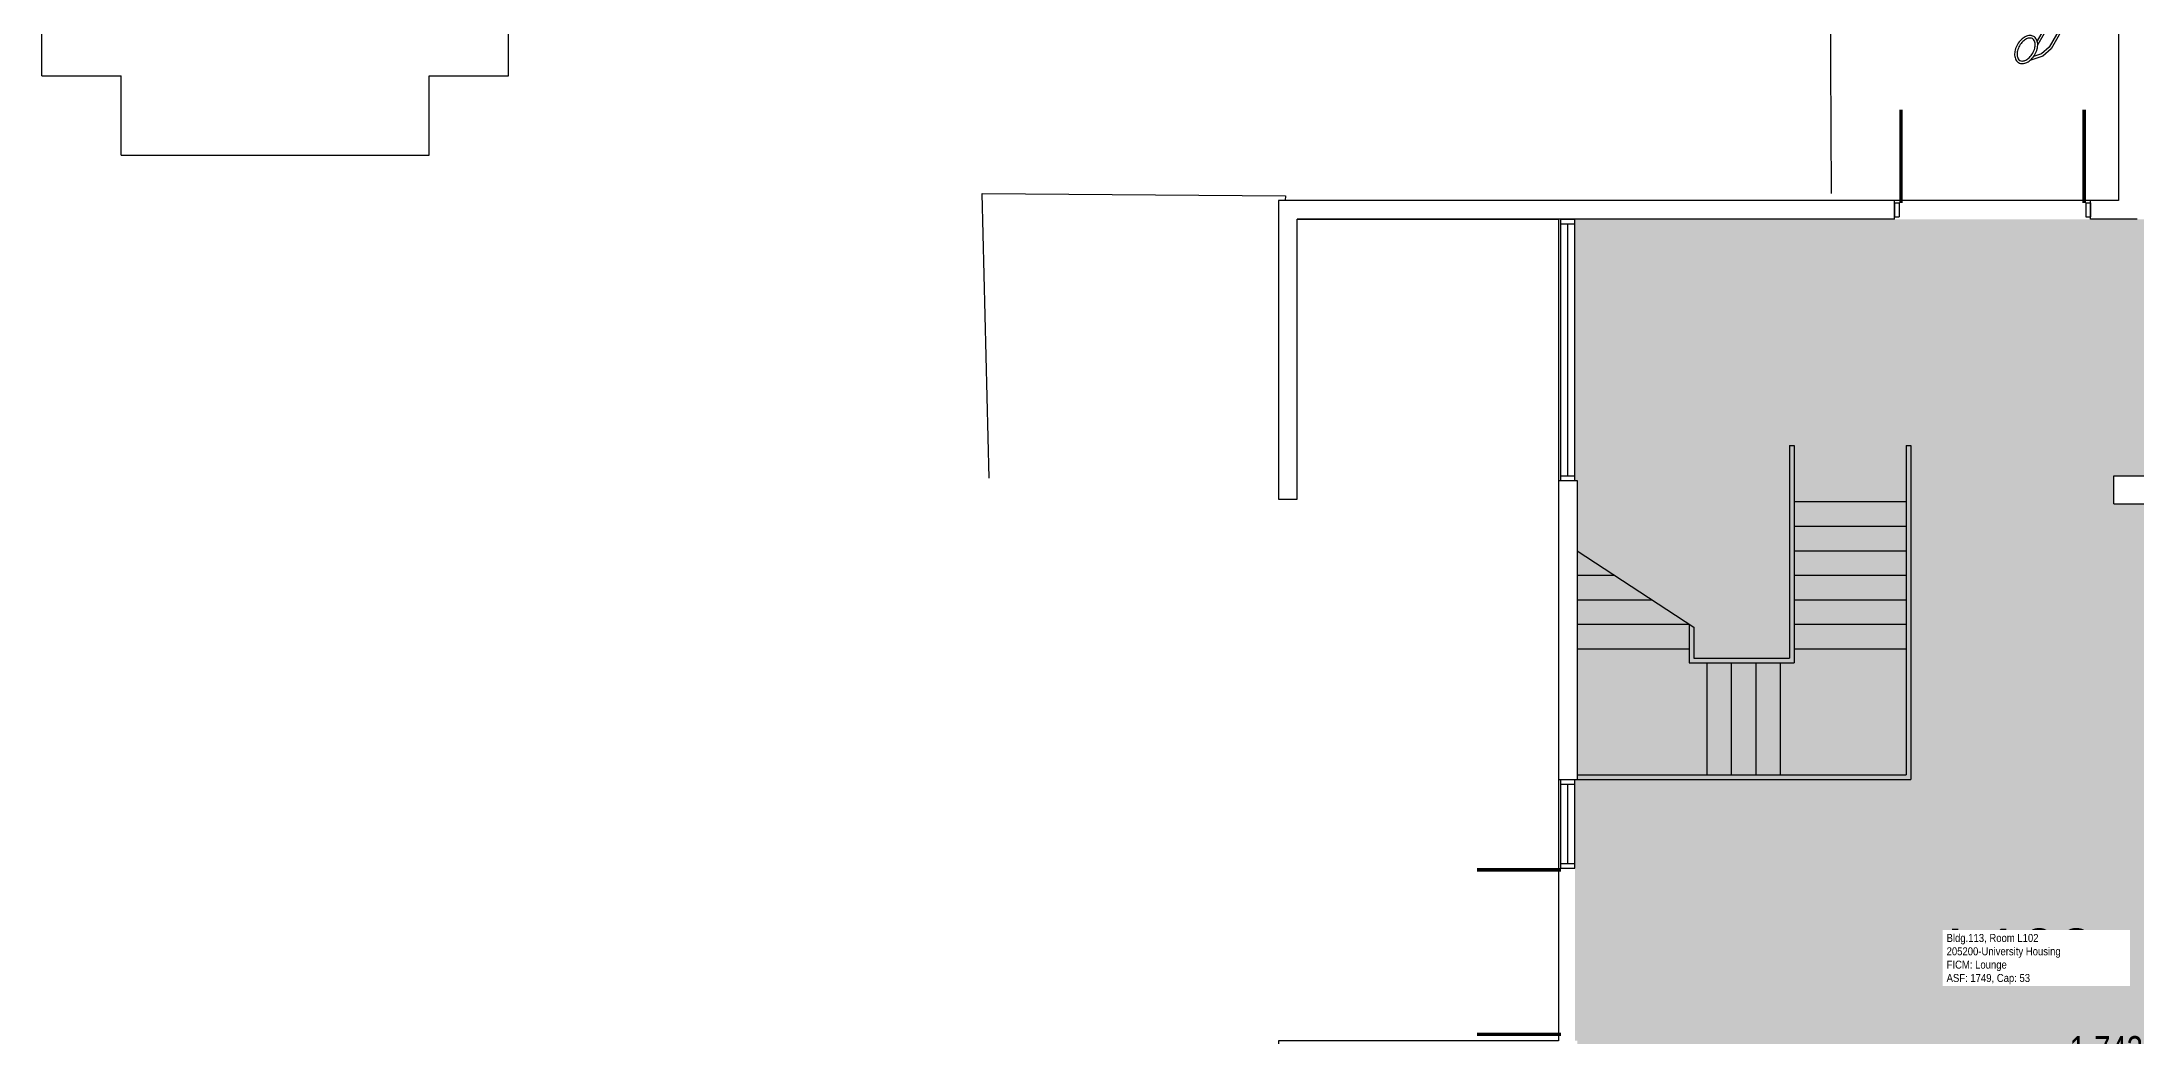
# Model space of a CAD drawing. Header units: inches. Extents: x -534 to 3268, y -1228 to 4808.
# Drawn here: x -534 to 363, y 1446 to 1872 of the extents above; entities that cross this region are included whole.
import ezdxf
from ezdxf.enums import TextEntityAlignment as Align

# ---------------------------------------------------------------- set-up
doc = ezdxf.new("R2010")
doc.units = ezdxf.units.IN
doc.header["$LTSCALE"] = 10
doc.header["$MEASUREMENT"] = 0
doc.layers.get('0').update_dxf_attribs({"linetype": 'CONTINUOUS'})
for name, color, linetype in [('A-DOOR', 2, 'CONTINUOUS'), ('A-FLOR', 3, 'CONTINUOUS'), ('A-FP', 16, 'CONTINUOUS'), ('A-GLAZ', 1, 'CONTINUOUS'), ('A-IDEN-ICON', 4, 'CONTINUOUS'), ('A-IDEN-RNUM', 7, 'CONTINUOUS'), ('A-IDEN-SNUM', 4, 'CONTINUOUS'), ('A-IDEN-VNUM', 4, 'CONTINUOUS'), ('A-SITE', 3, 'CONTINUOUS'), ('A-WALL', 5, 'CONTINUOUS'), ('AREA-TEXT', 3, 'CONTINUOUS'), ('Rooms-Category-Color', 7, 'CONTINUOUS'), ('Rooms-College-Color', 7, 'CONTINUOUS'), ('Rooms-Department-Color', 7, 'CONTINUOUS'), ('Rooms-Division-Color', 7, 'CONTINUOUS'), ('Rooms-Information', 7, 'CONTINUOUS')]:
    doc.layers.add(name, color=color, linetype=linetype)
doc.styles.add('CP_AREA', font='arial.ttf', dxfattribs={"height": 15})
doc.styles.add('CP_ROOMSNUMBER', font='arial.ttf', dxfattribs={"height": 1})
doc.styles.add('CP_ROOMVNUMBER', font='arial.ttf', dxfattribs={"width": 0.85, "height": 0.075})

# ---------------------------------------------------------------- blocks, each defined once
blk = doc.blocks.new('Cpphone')
at = {"color": 0, "linetype": 'ByBlock'}
for p, q in [((0.0096, 0.0252), (-0.0196, -0.0252)), ((0.0169, 0.0279), (-0.0182, -0.0329))]:
    blk.add_line(p, q, dxfattribs=at)
for points in [[(0.0364, 0.0572), (0.0417, 0.0308), (0.0382, 0.0108), (0.0082, -0.0411), (-0.0083, -0.0558), (-0.0338, -0.0645)], [(0.0334, 0.047), (0.0366, 0.0307), (0.0334, 0.0126), (0.0043, -0.0379), (-0.0109, -0.0514), (-0.0265, -0.0567)]]:
    blk.add_lwpolyline(points, dxfattribs=at)
for points in [[(0.0288, 0.0786, 0.139889), (0.0216, 0.0804, 0.107118), (0.0122, 0.0781, 0.079812), (0.0039, 0.0722, 0.067459), (-0.0035, 0.0626, 0.067459), (-0.008, 0.0515, 0.079812), (-0.009, 0.0413, 0.107118), (-0.0064, 0.032, 0.139889), (-0.0012, 0.0267, 0.139889), (0.0061, 0.0248, 0.107118), (0.0155, 0.0272, 0.079812), (0.0238, 0.0331, 0.067459), (0.0312, 0.0426, 0.067459), (0.0357, 0.0538, 0.079812), (0.0367, 0.0639, 0.107118), (0.034, 0.0732, 0.139889)], [(0.0263, 0.0743, 0.139889), (0.0218, 0.0754, 0.107118), (0.0144, 0.0736, 0.079812), (0.0074, 0.0686, 0.067459), (0.0008, 0.0601, 0.067459), (-0.0032, 0.0502, 0.079812), (-0.004, 0.0417, 0.107118), (-0.0019, 0.0344, 0.139889), (0.0013, 0.031, 0.139889), (0.0059, 0.0298, 0.107118), (0.0133, 0.0317, 0.079812), (0.0203, 0.0367, 0.067459), (0.0268, 0.0451, 0.067459), (0.0309, 0.055, 0.079812), (0.0317, 0.0636, 0.107118), (0.0296, 0.0709, 0.139889)], [(-0.0262, -0.0167, 0.139889), (-0.0334, -0.0148, 0.107118), (-0.0428, -0.0172, 0.079812), (-0.0511, -0.0231, 0.067459), (-0.0585, -0.0326, 0.067459), (-0.063, -0.0438, 0.079812), (-0.064, -0.0539, 0.107118), (-0.0614, -0.0632, 0.139889), (-0.0562, -0.0686, 0.139889), (-0.0489, -0.0704, 0.107118), (-0.0395, -0.0681, 0.079812), (-0.0312, -0.0622, 0.067459), (-0.0238, -0.0526, 0.067459), (-0.0193, -0.0415, 0.079812), (-0.0183, -0.0313, 0.107118), (-0.021, -0.022, 0.139889)], [(-0.0287, -0.021, 0.139889), (-0.0332, -0.0198, 0.107118), (-0.0406, -0.0217, 0.079812), (-0.0476, -0.0267, 0.067459), (-0.0542, -0.0351, 0.067459), (-0.0582, -0.045, 0.079812), (-0.059, -0.0536, 0.107118), (-0.0569, -0.0609, 0.139889), (-0.0537, -0.0643, 0.139889), (-0.0491, -0.0654, 0.107118), (-0.0417, -0.0636, 0.079812), (-0.0347, -0.0586, 0.067459), (-0.0282, -0.0501, 0.067459), (-0.0241, -0.0402, 0.079812), (-0.0233, -0.0317, 0.107118), (-0.0254, -0.0244, 0.139889)]]:
    blk.add_lwpolyline(points, format="xyb", close=True, dxfattribs=at)
blk = doc.blocks.new('Buildings113')
at = {"layer": 'A-FP'}
blk.add_lwpolyline([(356, 1924), (356, 1804), (-4, 1804), (-4, 1676), (4, 1676), (4, 1796), (116, 1796), (116, 1444), (-4, 1444), (-4, 1196), (116, 1196), (116, 1084), (56, 1084), (56, 716), (176, 716), (176, 596), (484, 596)], dxfattribs=at)

msp = doc.modelspace()

# ---------------------------------------------------------------- hatches: boundary and pattern name
at = {"layer": 'Rooms-Category-Color', "true_color": 0x728ef3}
msp.add_hatch(color=171, dxfattribs=at).paths.add_polyline_path([(166, 1316), (166, 1084), (200, 1084), (236, 1084), (256, 1084), (340, 1084), (372, 1084), (372, 1244), (372, 1252), (372, 1314), (362, 1314), (362, 1286), (342, 1286), (342, 1290), (358, 1290), (358, 1314), (354, 1314), (354, 1326), (558, 1326), (558, 1314), (558, 1225.42), (596, 1225.42), (596, 1290), (594, 1290), (594, 1326), (598, 1326), (598, 1674), (354, 1674), (354, 1686), (400, 1686), (400, 1796), (398, 1796), (366, 1796), (364, 1796), (344, 1796), (333, 1796), (267, 1796), (260, 1796), (123, 1796), (123, 1684), (124, 1684), (124, 1556), (123, 1556), (123, 1444), (124, 1444), (124, 1436), (124, 1410), (124, 1324), (168, 1324), (168, 1323), (204, 1323), (204, 1324), (244, 1324), (244, 1316), (204, 1316), (204, 1317), (168, 1317), (168, 1316)])
at = {"layer": 'Rooms-College-Color', "true_color": 0xadadad}
msp.add_hatch(color=253, dxfattribs=at).paths.add_polyline_path([(166, 1316), (166, 1084), (200, 1084), (236, 1084), (256, 1084), (340, 1084), (372, 1084), (372, 1244), (372, 1252), (372, 1314), (362, 1314), (362, 1286), (342, 1286), (342, 1290), (358, 1290), (358, 1314), (354, 1314), (354, 1326), (558, 1326), (558, 1314), (558, 1225.42), (596, 1225.42), (596, 1290), (594, 1290), (594, 1326), (598, 1326), (598, 1674), (354, 1674), (354, 1686), (400, 1686), (400, 1796), (398, 1796), (366, 1796), (364, 1796), (344, 1796), (333, 1796), (267, 1796), (260, 1796), (123, 1796), (123, 1684), (124, 1684), (124, 1556), (123, 1556), (123, 1444), (124, 1444), (124, 1436), (124, 1410), (124, 1324), (168, 1324), (168, 1323), (204, 1323), (204, 1324), (244, 1324), (244, 1316), (204, 1316), (204, 1317), (168, 1317), (168, 1316)])
at = {"layer": 'Rooms-Department-Color', "true_color": 0x604aed}
msp.add_hatch(color=173, dxfattribs=at).paths.add_polyline_path([(166, 1316), (166, 1084), (200, 1084), (236, 1084), (256, 1084), (340, 1084), (372, 1084), (372, 1244), (372, 1252), (372, 1314), (362, 1314), (362, 1286), (342, 1286), (342, 1290), (358, 1290), (358, 1314), (354, 1314), (354, 1326), (558, 1326), (558, 1314), (558, 1225.42), (596, 1225.42), (596, 1290), (594, 1290), (594, 1326), (598, 1326), (598, 1674), (354, 1674), (354, 1686), (400, 1686), (400, 1796), (398, 1796), (366, 1796), (364, 1796), (344, 1796), (333, 1796), (267, 1796), (260, 1796), (123, 1796), (123, 1684), (124, 1684), (124, 1556), (123, 1556), (123, 1444), (124, 1444), (124, 1436), (124, 1410), (124, 1324), (168, 1324), (168, 1323), (204, 1323), (204, 1324), (244, 1324), (244, 1316), (204, 1316), (204, 1317), (168, 1317), (168, 1316)])
at = {"layer": 'Rooms-Division-Color', "true_color": 0x604aed}
msp.add_hatch(color=173, dxfattribs=at).paths.add_polyline_path([(166, 1316), (166, 1084), (200, 1084), (236, 1084), (256, 1084), (340, 1084), (372, 1084), (372, 1244), (372, 1252), (372, 1314), (362, 1314), (362, 1286), (342, 1286), (342, 1290), (358, 1290), (358, 1314), (354, 1314), (354, 1326), (558, 1326), (558, 1314), (558, 1225.42), (596, 1225.42), (596, 1290), (594, 1290), (594, 1326), (598, 1326), (598, 1674), (354, 1674), (354, 1686), (400, 1686), (400, 1796), (398, 1796), (366, 1796), (364, 1796), (344, 1796), (333, 1796), (267, 1796), (260, 1796), (123, 1796), (123, 1684), (124, 1684), (124, 1556), (123, 1556), (123, 1444), (124, 1444), (124, 1436), (124, 1410), (124, 1324), (168, 1324), (168, 1323), (204, 1323), (204, 1324), (244, 1324), (244, 1316), (204, 1316), (204, 1317), (168, 1317), (168, 1316)])

# ---------------------------------------------------------------- linework, layer by layer
at = {"layer": 'A-DOOR'}
for points in [[(262.75, 1803, 1.5, 1.5, 0), (262.75, 1843, 0, 0, 0), (262, 1843, 0, 0, -0.414214), (302, 1803, 0, 0, -0.414214)], [(341.25, 1803, 1.5, 1.5, 0), (341.25, 1843, 0, 0, 0), (342, 1843, 0, 0, 0.414214), (302, 1803, 0, 0, 0.414214)], [(117, 1517.25, 1.5, 1.5, 0), (81, 1517.25, 0, 0, 0), (81, 1516.5, 0, 0, 0.414214), (118.5, 1482, 0, 0, 0.414214)], [(117, 1446.75, 1.5, 1.5, 0), (81, 1446.75, 0, 0, 0), (81, 1447.5, 0, 0, -0.414214), (118.5, 1482, 0, 0, -0.414214)]]:
    msp.add_lwpolyline(points, format="xyseb", dxfattribs=at)
at = {"layer": 'A-FLOR'}
for p, q in [((-533.88, 1857.48), (-533.88, 2037.48)), ((-333.88, 1857.48), (-333.88, 2037.48)), ((-533.88, 1857.48), (-499.88, 1857.48)), ((-499.88, 1823.48), (-499.88, 1857.48)), ((-367.88, 1823.48), (-367.88, 1857.48)), ((-367.88, 1857.48), (-333.88, 1857.48)), ((-499.88, 1823.48), (-367.88, 1823.48)), ((215, 1699), (215, 1608)), ((215, 1699), (217, 1699)), ((217, 1699), (217, 1606)), ((265, 1699), (265, 1558)), ((265, 1699), (267, 1699)), ((267, 1699), (267, 1556)), ((217, 1675), (265, 1675)), ((217, 1664.5), (265, 1664.5)), ((124, 1654), (174, 1621.19)), ((217, 1654), (265, 1654)), ((124, 1643.5), (140, 1643.5)), ((217, 1643.5), (265, 1643.5)), ((124, 1633), (156, 1633)), ((217, 1633), (265, 1633)), ((124, 1622.5), (172, 1622.5)), ((172, 1622.5), (172, 1606)), ((174, 1621.19), (174, 1608)), ((217, 1622.5), (265, 1622.5)), ((124, 1612), (172, 1612)), ((174, 1608), (215, 1608)), ((217, 1612), (265, 1612)), ((172, 1606), (217, 1606)), ((179.5, 1606), (179.5, 1558)), ((190, 1606), (190, 1558)), ((200.5, 1606), (200.5, 1558)), ((211, 1606), (211, 1558)), ((124, 1558), (265, 1558)), ((124, 1556), (267, 1556))]:
    msp.add_line(p, q, dxfattribs=at)
at = {"layer": 'A-GLAZ'}
for p, q in [((117, 1686), (117, 1794)), ((120, 1686), (120, 1794)), ((123, 1686), (123, 1794)), ((117, 1520), (117, 1554)), ((120, 1520), (120, 1554)), ((123, 1520), (123, 1554))]:
    msp.add_line(p, q, dxfattribs=at)
at = {"layer": 'A-SITE'}
for p, q in [((233, 1807), (228, 2756)), ((-128, 1685), (-131, 1807)), ((-131, 1807), (-1, 1806)), ((-1, 1806), (-1.07, 1804))]:
    msp.add_line(p, q, dxfattribs=at)
at = {"layer": 'A-WALL'}
for p, q in [((356, 1924), (356, 1804)), ((-4, 1804), (-4, 1676)), ((116, 1804), (-4, 1804)), ((260, 1804), (116, 1804)), ((260, 1796), (260, 1804)), ((344, 1796), (344, 1804)), ((356, 1804), (344, 1804)), ((4, 1676), (4, 1796)), ((260, 1796), (4, 1796)), ((117, 1794), (117, 1796)), ((117, 1796), (123, 1796)), ((123, 1794), (123, 1796)), ((260, 1803), (262, 1803)), ((260, 1803), (260, 1797)), ((260, 1797), (262, 1797)), ((262, 1803), (262, 1797)), ((342, 1803), (344, 1803)), ((342, 1803), (342, 1797)), ((342, 1797), (344, 1797)), ((344, 1803), (344, 1797)), ((364, 1796), (344, 1796)), ((117, 1794), (123, 1794)), ((116, 1684), (116, 1556)), ((116, 1684), (124, 1684)), ((117, 1684), (117, 1686)), ((117, 1686), (123, 1686)), ((117, 1684), (123, 1684)), ((123, 1684), (123, 1686)), ((124, 1684), (124, 1556)), ((354, 1686), (590, 1686)), ((354, 1674), (354, 1686)), ((-4, 1676), (4, 1676)), ((354, 1674), (608, 1674)), ((116, 1556), (124, 1556)), ((117, 1554), (117, 1556)), ((117, 1556), (123, 1556)), ((117, 1554), (123, 1554)), ((123, 1554), (123, 1556)), ((117, 1520), (123, 1520)), ((117, 1518), (117, 1520)), ((117, 1518), (123, 1518)), ((123, 1518), (123, 1520))]:
    msp.add_line(p, q, dxfattribs=at)

# ---------------------------------------------------------------- block references
at = {"layer": 'A-FP'}
msp.add_blockref('Buildings113', (0, 0), dxfattribs=at)
at = {"layer": 'A-IDEN-ICON', "xscale": 216, "yscale": 216, "zscale": 216}
msp.add_blockref('Cpphone', (325.27, 1877.93), dxfattribs=at)

# ---------------------------------------------------------------- texts
at = {"layer": 'A-IDEN-RNUM', "style": 'CP_ROOMSNUMBER', "width": 0.85}
msp.add_text('L102-00', height=1, dxfattribs=at).set_placement((314, 1480), align=Align.MIDDLE)
at = {"layer": 'A-IDEN-SNUM', "style": 'CP_ROOMSNUMBER', "width": 0.85}
msp.add_text('1130L10200', height=1, dxfattribs=at).set_placement((314, 1480), align=Align.MIDDLE)
at = {"layer": 'A-IDEN-VNUM', "style": 'CP_ROOMVNUMBER', "width": 0.85}
msp.add_text('L102', height=24, dxfattribs=at).set_placement((314, 1480), align=Align.MIDDLE)
at = {"layer": 'AREA-TEXT', "style": 'CP_AREA', "width": 0.75}
msp.add_text('1,743 SF', height=12, dxfattribs=at).set_placement((360.5, 1440), align=Align.MIDDLE_CENTER)

# ---------------------------------------------------------------- next in the draw order: texts
at = {"layer": 'Rooms-Information', "insert": (282.3, 1468.16), "char_height": 3.4286, "width": 76.8, "attachment_point": 7, "style": 'CP_ROOMVNUMBER', "bg_fill": 3, "box_fill_scale": 1.5, "bg_fill_color": 256, "bg_fill_true_color": 13158600, "bg_fill_transparency": 0}
msp.add_mtext('Bldg.113, Room L102^M^J205200-University Housing^M^JFICM: Lounge^M^JASF: 1749, Cap: 53', dxfattribs=at)

doc.saveas('drawing.dxf')
